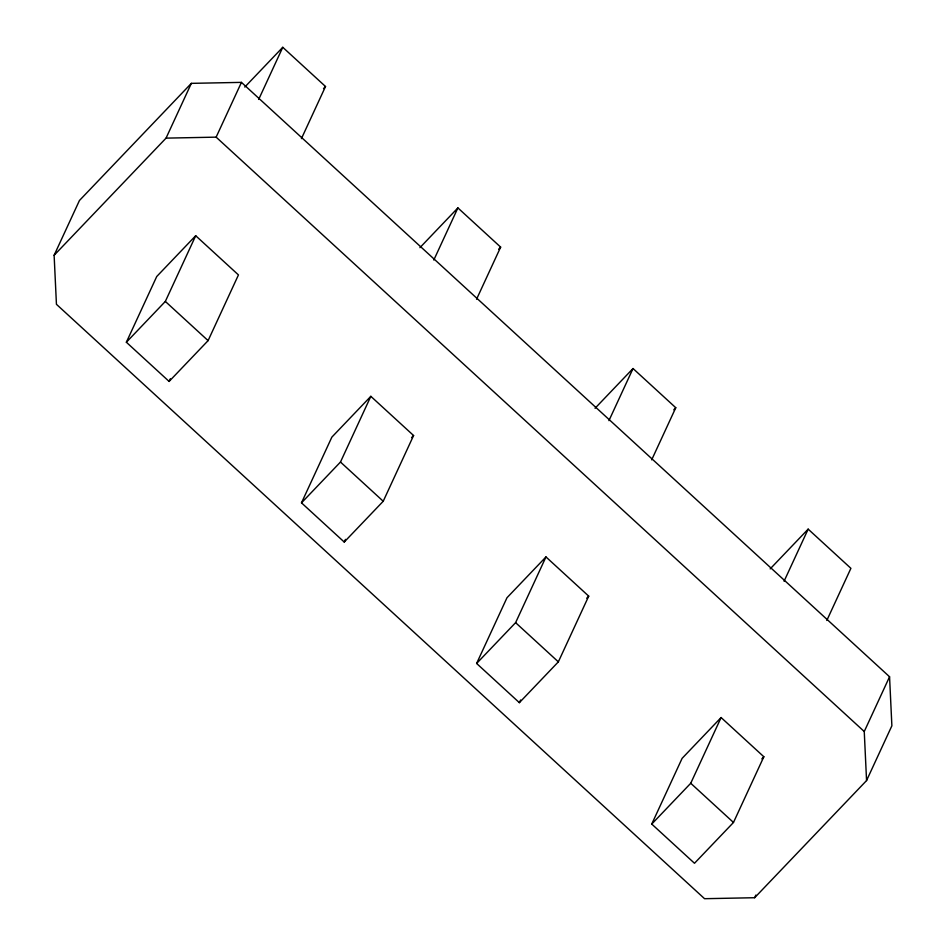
<?xml version="1.0" encoding="UTF-8"?>
<svg xmlns="http://www.w3.org/2000/svg" width="946" height="946" viewBox="0 0 946 946"><rect width="100%" height="100%" fill="white"/><g stroke="black" fill="none" stroke-linecap="round" stroke-linejoin="round"><path stroke-width="1.42" d="M54.123 255.278L79.44 200.505L191.352 83.354L241.443 82.373L889.559 676.768L891.877 725.795L866.56 780.568L754.648 897.719L704.557 898.7L56.441 304.316L54.123 255.278L166.047 138.128L191.352 83.354M166.047 138.128L216.137 137.146L241.443 82.373M126.362 342.239L156.729 276.516L195.704 235.72L238.451 274.919L208.096 340.631L169.109 381.439L126.362 342.239L165.337 301.431L195.704 235.72M258.684 99.425L282.771 47.3L325.519 86.5L301.431 138.624M169.109 381.439L170.351 378.755M301.49 502.846L331.857 437.135L370.832 396.327L413.591 435.527L383.225 501.25L344.238 542.046L301.49 502.846L340.477 462.038L370.832 396.327M433.812 260.032L457.899 207.907L500.647 247.119L476.559 299.232M344.238 542.046L345.479 539.374M476.618 663.453L506.985 597.742L545.972 556.934L588.719 596.146L558.353 661.857L519.366 702.665L476.618 663.453L515.605 622.657L545.972 556.934M608.94 420.639L633.028 368.526L675.775 407.726L651.688 459.851M519.366 702.665L520.607 699.981M651.747 824.072L682.113 758.349L721.1 717.541L763.848 756.753L733.481 822.464L694.494 863.272L651.747 824.072L690.734 783.264L721.1 717.541M784.068 581.258L808.156 529.133L850.903 568.333L826.816 620.458M754.648 897.719L755.878 895.046M866.56 780.568L864.254 731.53L889.559 676.768M244.789 87.056L282.771 47.3M323.52 88.593L325.519 86.5M419.918 247.663L457.899 207.907M498.648 249.212L500.647 247.119M411.581 437.62L413.591 435.527M595.046 408.282L633.028 368.526M673.777 409.819L675.775 407.726M586.721 598.227L588.719 596.146M770.174 568.889L808.156 529.133M761.849 758.846L763.848 756.753M216.137 137.146L864.254 731.53M165.337 301.431L208.096 340.631M340.477 462.038L383.225 501.25M515.605 622.657L558.353 661.857M690.734 783.264L733.481 822.464"/></g></svg>
